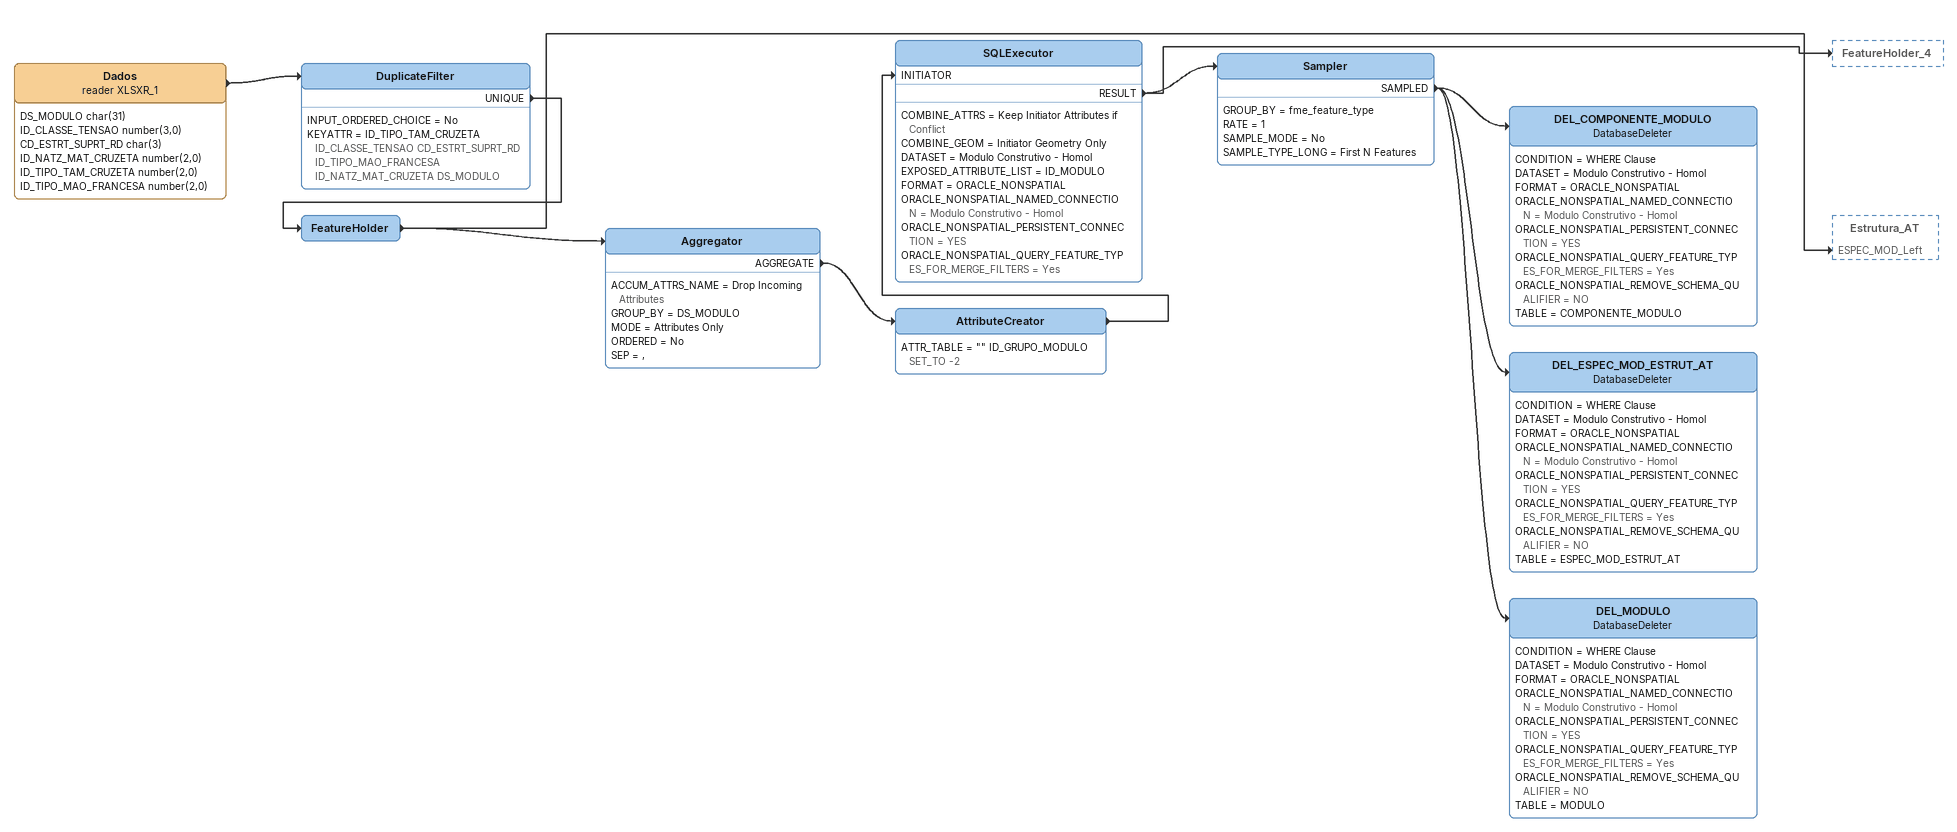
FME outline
Dados (reader XLSXR_1)
    attributes: DS_MODULO char(31), ID_CLASSE_TENSAO number(3,0), CD_ESTRT_SUPRT_RD char(3), ID_NATZ_MAT_CRUZETA number(2,0), ID_TIPO_TAM_CRUZETA number(2,0), ID_TIPO_MAO_FRANCESA number(2,0)
    -> DuplicateFilter
DuplicateFilter
    INPUT_ORDERED_CHOICE = No
    KEYATTR = ID_TIPO_TAM_CRUZETA ID_CLASSE_TENSAO CD_ESTRT_SUPRT_RD ID_TIPO_MAO_FRANCESA ID_NATZ_MAT_CRUZETA DS_MODULO
    UNIQUE -> FeatureHolder
FeatureHolder
    -> Estrutura_AT [ESPEC_MOD_Left]
    -> Aggregator
Aggregator
    ACCUM_ATTRS_NAME = Drop Incoming Attributes
    GROUP_BY = DS_MODULO
    MODE = Attributes Only
    ORDERED = No
    SEP = ,
    AGGREGATE -> AttributeCreator
AttributeCreator
    ATTR_TABLE = "" ID_GRUPO_MODULO SET_TO -2
    -> SQLExecutor [INITIATOR]
SQLExecutor
    COMBINE_ATTRS = Keep Initiator Attributes if Conflict
    COMBINE_GEOM = Initiator Geometry Only
    DATASET = Modulo Construtivo - Homol
    EXPOSED_ATTRIBUTE_LIST = ID_MODULO
    FORMAT = ORACLE_NONSPATIAL
    ORACLE_NONSPATIAL_NAMED_CONNECTION = Modulo Construtivo - Homol
    ORACLE_NONSPATIAL_PERSISTENT_CONNECTION = YES
    ORACLE_NONSPATIAL_QUERY_FEATURE_TYPES_FOR_MERGE_FILTERS = Yes
    RESULT -> Sampler
    RESULT -> FeatureHolder_4
Sampler
    GROUP_BY = fme_feature_type
    RATE = 1
    SAMPLE_MODE = No
    SAMPLE_TYPE_LONG = First N Features
    SAMPLED -> DEL_COMPONENTE_MODULO
    SAMPLED -> DEL_ESPEC_MOD_ESTRUT_AT
    SAMPLED -> DEL_MODULO
DEL_COMPONENTE_MODULO: DatabaseDeleter
    CONDITION = WHERE Clause
    DATASET = Modulo Construtivo - Homol
    FORMAT = ORACLE_NONSPATIAL
    ORACLE_NONSPATIAL_NAMED_CONNECTION = Modulo Construtivo - Homol
    ORACLE_NONSPATIAL_PERSISTENT_CONNECTION = YES
    ORACLE_NONSPATIAL_QUERY_FEATURE_TYPES_FOR_MERGE_FILTERS = Yes
    ORACLE_NONSPATIAL_REMOVE_SCHEMA_QUALIFIER = NO
    TABLE = COMPONENTE_MODULO
DEL_ESPEC_MOD_ESTRUT_AT: DatabaseDeleter
    CONDITION = WHERE Clause
    DATASET = Modulo Construtivo - Homol
    FORMAT = ORACLE_NONSPATIAL
    ORACLE_NONSPATIAL_NAMED_CONNECTION = Modulo Construtivo - Homol
    ORACLE_NONSPATIAL_PERSISTENT_CONNECTION = YES
    ORACLE_NONSPATIAL_QUERY_FEATURE_TYPES_FOR_MERGE_FILTERS = Yes
    ORACLE_NONSPATIAL_REMOVE_SCHEMA_QUALIFIER = NO
    TABLE = ESPEC_MOD_ESTRUT_AT
DEL_MODULO: DatabaseDeleter
    CONDITION = WHERE Clause
    DATASET = Modulo Construtivo - Homol
    FORMAT = ORACLE_NONSPATIAL
    ORACLE_NONSPATIAL_NAMED_CONNECTION = Modulo Construtivo - Homol
    ORACLE_NONSPATIAL_PERSISTENT_CONNECTION = YES
    ORACLE_NONSPATIAL_QUERY_FEATURE_TYPES_FOR_MERGE_FILTERS = Yes
    ORACLE_NONSPATIAL_REMOVE_SCHEMA_QUALIFIER = NO
    TABLE = MODULO
